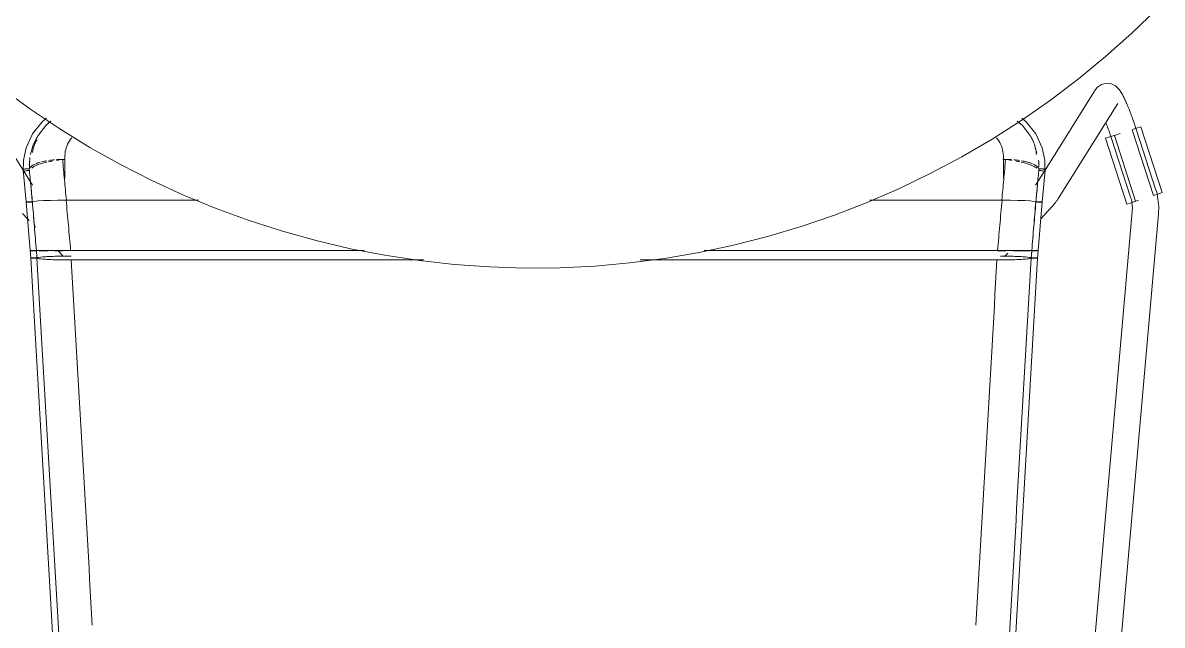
# Model space of a CAD drawing. Header units: millimetres. Extents: x 155927 to 295199, y -4084 to 97293.
# Drawn here: x 159905 to 160425, y 30645 to 30920 of the extents above; entities that cross this region are included whole.
import ezdxf

# ---------------------------------------------------------------- set-up
doc = ezdxf.new("R2010")
doc.units = ezdxf.units.MM
doc.header["$MEASUREMENT"] = 0
doc.layers.add('I-FURN', color=8, linetype='CONTINUOUS', lineweight=9)

msp = doc.modelspace()

# ---------------------------------------------------------------- linework, layer by layer
at = {"layer": 'I-FURN'}
for p, q in [((160410.94, 30914.79), (160422.44, 30925.92)), ((160399.01, 30904.14), (160410.94, 30914.79)), ((160386.67, 30893.96), (160399.01, 30904.14)), ((160373.92, 30884.29), (160386.67, 30893.96)), ((159905.66, 30852.29), (159882.63, 30889.06)), ((159896.19, 30889.45), (159909.11, 30880.01)), ((160394.41, 30889.06), (160371.38, 30852.29)), ((160395.31, 30890.18), (160394.41, 30889.06)), ((160395.31, 30890.18), (160397.04, 30891.41)), ((160397.04, 30891.41), (160399.27, 30891.99)), ((160399.27, 30891.99), (160401.24, 30891.82)), ((160401.24, 30891.82), (160402.62, 30891.3)), ((160402.62, 30891.3), (160403.53, 30890.73)), ((160403.53, 30890.73), (160404.16, 30890.21)), ((160404.16, 30890.21), (160404.63, 30889.75)), ((160404.63, 30889.75), (160405, 30889.32)), ((160405, 30889.32), (160405.31, 30888.92)), ((160405.31, 30888.92), (160405.59, 30888.53)), ((160405.59, 30888.53), (160405.84, 30888.14)), ((160360.8, 30875.13), (160373.92, 30884.29)), ((160405.84, 30888.14), (160406.08, 30887.75)), ((160406.08, 30887.75), (160406.32, 30887.35)), ((160406.32, 30887.35), (160406.55, 30886.94)), ((160406.55, 30886.94), (160406.78, 30886.51)), ((160406.78, 30886.51), (160407.01, 30886.07)), ((160407.01, 30886.07), (160407.24, 30885.62)), ((160407.24, 30885.62), (160407.47, 30885.14)), ((160407.47, 30885.14), (160407.7, 30884.65)), ((160407.7, 30884.65), (160407.94, 30884.14)), ((160407.94, 30884.14), (160408.17, 30883.61)), ((160408.17, 30883.61), (160408.41, 30883.07)), ((160408.41, 30883.07), (160408.66, 30882.51)), ((159909.11, 30880.01), (159922.4, 30871.1)), ((160377.28, 30839.1), (160404.58, 30882.69)), ((160408.66, 30882.51), (160408.9, 30881.93)), ((160408.9, 30881.93), (160409.15, 30881.33)), ((160409.15, 30881.33), (160409.4, 30880.72)), ((160409.4, 30880.72), (160409.65, 30880.1)), ((160409.65, 30880.1), (160409.9, 30879.46)), ((160409.9, 30879.46), (160410.15, 30878.8)), ((160410.15, 30878.8), (160410.41, 30878.14)), ((160410.41, 30878.14), (160410.66, 30877.46)), ((159914.25, 30874.39), (159909.92, 30868.86)), ((159915.99, 30872.72), (159912.49, 30868.15)), ((159916.29, 30876.02), (159914.25, 30874.39)), ((159918.32, 30874.67), (159915.99, 30872.72)), ((160347.32, 30866.51), (160360.8, 30875.13)), ((160358.71, 30874.68), (160361.05, 30872.72)), ((160360.73, 30876.03), (160362.79, 30874.39)), ((160361.05, 30872.72), (160364.55, 30868.15)), ((160362.79, 30874.39), (160367.12, 30868.86)), ((160399.22, 30873.8), (160399.45, 30873.18)), ((160399.45, 30873.18), (160399.69, 30872.54)), ((160410.66, 30877.46), (160410.92, 30876.77)), ((160410.92, 30876.77), (160411.17, 30876.07)), ((160411.17, 30876.07), (160411.43, 30875.37)), ((160411.43, 30875.37), (160411.68, 30874.65)), ((160411.68, 30874.65), (160411.93, 30873.93)), ((160411.93, 30873.93), (160412.18, 30873.2)), ((160412.18, 30873.2), (160412.43, 30872.47)), ((159909.92, 30868.86), (159907.01, 30862.54)), ((159912.49, 30868.15), (159910.58, 30864.46)), ((159922.4, 30871.1), (159936.03, 30862.73)), ((160364.55, 30868.15), (160366.46, 30864.46)), ((160367.12, 30868.86), (160370.03, 30862.54)), ((160398.94, 30866.87), (160400.89, 30867.51)), ((160399.69, 30872.54), (160399.92, 30871.9)), ((160399.92, 30871.9), (160400.16, 30871.24)), ((160400.16, 30871.24), (160400.39, 30870.57)), ((160400.39, 30870.57), (160400.63, 30869.9)), ((160400.63, 30869.9), (160400.86, 30869.22)), ((160400.86, 30869.22), (160401.09, 30868.54)), ((160400.89, 30867.51), (160402.87, 30868.14)), ((160401.09, 30868.54), (160401.32, 30867.85)), ((160401.32, 30867.85), (160401.55, 30867.16)), ((160412.67, 30838.17), (160402.98, 30868.18)), ((160405.56, 30869.01), (160403.08, 30868.21)), ((160411.05, 30870.79), (160420.74, 30840.78)), ((160411.17, 30870.82), (160413.14, 30871.46)), ((160412.43, 30872.47), (160412.68, 30871.73)), ((160412.68, 30871.73), (160412.92, 30870.99)), ((160412.92, 30870.99), (160413.07, 30870.54)), ((160421.78, 30843.72), (160413.07, 30870.54)), ((160413.14, 30871.46), (160415.1, 30872.09)), ((160415.1, 30872.09), (160424.78, 30842.08)), ((159907.01, 30862.54), (159905.8, 30856.9)), ((159936.03, 30862.73), (159949.99, 30854.9)), ((160333.51, 30858.43), (160347.32, 30866.51)), ((160370.03, 30862.54), (160371.24, 30856.9)), ((160398.94, 30866.87), (160408.63, 30836.87)), ((160401.55, 30867.16), (160401.66, 30866.83)), ((160401.66, 30866.83), (160410.37, 30840.02)), ((159923.66, 30857.22), (159924.71, 30857.22)), ((159924.65, 30858.46), (159924.65, 30848.71)), ((160319.39, 30850.92), (160333.51, 30858.43)), ((160352.33, 30857.22), (160353.38, 30857.22)), ((160352.39, 30848.71), (160352.39, 30858.46)), ((159907.01, 30837.84), (159905.59, 30852.33)), ((159905.8, 30856.9), (159905.71, 30851.44)), ((159909.93, 30845.48), (159905.89, 30851.92)), ((159949.99, 30854.9), (159964.25, 30847.65)), ((160371.15, 30851.92), (160367.11, 30845.48)), ((160370.03, 30837.84), (160371.45, 30852.33)), ((160371.24, 30856.9), (160371.33, 30851.44)), ((159964.25, 30847.65), (159978.78, 30840.97)), ((160304.98, 30843.97), (160319.39, 30850.92)), ((160290.3, 30837.6), (160304.98, 30843.97)), ((160422.83, 30841.45), (160420.86, 30840.82)), ((160421.8, 30843.68), (160421.78, 30843.72)), ((160422.13, 30842.58), (160421.8, 30843.68)), ((160422.41, 30841.48), (160422.13, 30842.58)), ((160422.65, 30840.36), (160422.41, 30841.48)), ((160424.78, 30842.08), (160422.83, 30841.45)), ((159907.08, 30837.86), (159907.01, 30837.84)), ((159907.01, 30837.84), (159907.08, 30837.81)), ((159907.02, 30837.84), (159907.08, 30837.86)), ((159908.84, 30815.64), (159907.02, 30837.84)), ((159907.08, 30837.81), (159907.02, 30837.84)), ((159907.27, 30837.89), (159907.08, 30837.86)), ((159907.08, 30837.81), (159907.26, 30837.79)), ((159907.27, 30837.79), (159907.08, 30837.81)), ((159907.26, 30837.79), (159907.56, 30837.77)), ((159907.57, 30837.91), (159907.27, 30837.89)), ((159907.56, 30837.77), (159907.27, 30837.79)), ((159907.28, 30837.89), (159907.57, 30837.91)), ((159907.95, 30837.93), (159907.57, 30837.91)), ((159907.57, 30837.91), (159907.96, 30837.93)), ((159907.94, 30837.75), (159908.39, 30837.74)), ((159908.39, 30837.74), (159907.94, 30837.75)), ((159908.4, 30837.94), (159907.95, 30837.93)), ((159907.96, 30837.93), (159908.41, 30837.94)), ((159908.39, 30837.74), (159908.88, 30837.73)), ((159908.88, 30837.73), (159908.39, 30837.74)), ((159908.89, 30837.94), (159908.4, 30837.94)), ((159908.41, 30837.94), (159908.9, 30837.94)), ((159908.88, 30837.73), (159909.38, 30837.74)), ((159909.38, 30837.74), (159908.88, 30837.73)), ((159909.39, 30837.94), (159908.89, 30837.94)), ((159908.9, 30837.94), (159909.4, 30837.94)), ((159909.38, 30837.74), (159909.85, 30837.74)), ((159909.85, 30837.74), (159909.38, 30837.74)), ((159909.86, 30837.93), (159909.39, 30837.94)), ((159909.4, 30837.94), (159909.87, 30837.93)), ((159910.75, 30838.12), (159909.86, 30837.93)), ((159909.87, 30837.93), (159910.75, 30838.12)), ((159912.49, 30838.3), (159910.75, 30838.12)), ((159910.75, 30838.12), (159912.47, 30838.3)), ((159912.47, 30838.3), (159914.93, 30838.45)), ((159914.97, 30838.45), (159912.49, 30838.3)), ((159914.96, 30838.45), (159918, 30838.57)), ((159918.07, 30838.57), (159914.97, 30838.45)), ((159918.06, 30838.57), (159921.51, 30838.64)), ((159921.5, 30838.64), (159918.07, 30838.57)), ((159925.36, 30838.67), (159921.6, 30838.64)), ((159921.6, 30838.64), (159925.24, 30838.67)), ((159985.48, 30838.67), (159925.36, 30838.67)), ((159925.36, 30838.67), (159985.48, 30838.67)), ((159978.78, 30840.97), (159993.58, 30834.87)), ((160275.38, 30831.83), (160290.3, 30837.6)), ((160351.68, 30838.67), (160291.56, 30838.67)), ((160291.56, 30838.67), (160351.68, 30838.67)), ((160355.44, 30838.64), (160351.68, 30838.67)), ((160351.8, 30838.67), (160355.44, 30838.64)), ((160355.53, 30838.64), (160358.98, 30838.57)), ((160358.97, 30838.57), (160355.54, 30838.64)), ((160362.07, 30838.45), (160358.97, 30838.57)), ((160359.04, 30838.57), (160362.08, 30838.45)), ((160364.55, 30838.3), (160362.07, 30838.45)), ((160362.11, 30838.45), (160364.55, 30838.3)), ((160366.29, 30838.12), (160364.55, 30838.3)), ((160364.57, 30838.3), (160366.29, 30838.12)), ((160366.29, 30838.12), (160367.17, 30837.93)), ((160367.18, 30837.93), (160366.29, 30838.12)), ((160367.17, 30837.93), (160367.64, 30837.94)), ((160367.65, 30837.94), (160367.18, 30837.93)), ((160367.19, 30837.74), (160367.66, 30837.74)), ((160367.66, 30837.74), (160367.19, 30837.74)), ((160367.64, 30837.94), (160368.14, 30837.94)), ((160368.15, 30837.94), (160367.65, 30837.94)), ((160368.14, 30837.94), (160368.63, 30837.94)), ((160368.64, 30837.94), (160368.15, 30837.94)), ((160368.16, 30837.73), (160368.65, 30837.74)), ((160368.65, 30837.74), (160368.16, 30837.73)), ((160368.2, 30815.64), (160370.02, 30837.84)), ((160368.63, 30837.94), (160369.09, 30837.93)), ((160369.09, 30837.93), (160368.64, 30837.94)), ((160368.65, 30837.74), (160369.1, 30837.75)), ((160369.1, 30837.75), (160368.65, 30837.74)), ((160369.47, 30837.91), (160369.09, 30837.93)), ((160369.09, 30837.93), (160369.47, 30837.91)), ((160369.1, 30837.75), (160369.48, 30837.77)), ((160369.48, 30837.77), (160369.1, 30837.75)), ((160369.77, 30837.89), (160369.47, 30837.91)), ((160369.47, 30837.91), (160369.77, 30837.89)), ((160369.48, 30837.77), (160369.78, 30837.79)), ((160369.77, 30837.79), (160369.48, 30837.77)), ((160369.96, 30837.86), (160369.77, 30837.89)), ((160369.96, 30837.81), (160369.77, 30837.79)), ((160369.78, 30837.79), (160369.96, 30837.81)), ((160369.96, 30837.86), (160370.02, 30837.84)), ((160370.03, 30837.84), (160369.96, 30837.86)), ((160369.96, 30837.81), (160370.03, 30837.84)), ((160370.02, 30837.84), (160369.96, 30837.81)), ((160375.02, 30836.28), (160374.74, 30835.98)), ((160375.27, 30836.58), (160375.02, 30836.28)), ((160375.52, 30836.86), (160375.27, 30836.58)), ((160375.75, 30837.13), (160375.52, 30836.86)), ((160375.96, 30837.38), (160375.75, 30837.13)), ((160376.16, 30837.62), (160375.96, 30837.38)), ((160376.35, 30837.85), (160376.16, 30837.62)), ((160376.53, 30838.07), (160376.35, 30837.85)), ((160376.71, 30838.29), (160376.53, 30838.07)), ((160376.88, 30838.52), (160376.71, 30838.29)), ((160377.06, 30838.78), (160376.88, 30838.52)), ((160377.28, 30839.1), (160377.06, 30838.78)), ((160410.58, 30837.5), (160408.63, 30836.87)), ((160410.37, 30840.02), (160410.56, 30839.38)), ((160410.56, 30839.38), (160410.73, 30838.74)), ((160412.55, 30838.14), (160410.58, 30837.5)), ((160410.73, 30838.74), (160410.87, 30838.09)), ((160410.87, 30838.09), (160410.99, 30837.44)), ((160410.99, 30837.44), (160411.07, 30836.79)), ((160411.07, 30836.79), (160411.14, 30836.13)), ((160413.93, 30838.58), (160412.77, 30838.21)), ((160422.85, 30839.23), (160422.65, 30840.36)), ((160423, 30838.1), (160422.85, 30839.23)), ((160423.11, 30836.96), (160423, 30838.1)), ((160423.17, 30835.82), (160423.11, 30836.96)), ((159905.37, 30832.59), (159905.77, 30832.16)), ((159905.77, 30832.16), (159906.19, 30831.71)), ((159906.19, 30831.71), (159906.61, 30831.26)), ((159906.61, 30831.26), (159907.04, 30830.8)), ((159993.58, 30834.87), (160008.6, 30829.37)), ((160260.24, 30826.66), (160275.38, 30831.83)), ((160370.43, 30831.26), (160370, 30830.8)), ((160370.85, 30831.71), (160370.43, 30831.26)), ((160371.27, 30832.16), (160370.85, 30831.71)), ((160371.67, 30832.59), (160371.27, 30832.16)), ((160372.06, 30833.02), (160371.67, 30832.59)), ((160372.44, 30833.43), (160372.06, 30833.02)), ((160372.81, 30833.83), (160372.44, 30833.43)), ((160373.17, 30834.22), (160372.81, 30833.83)), ((160373.51, 30834.6), (160373.17, 30834.22)), ((160373.84, 30834.97), (160373.51, 30834.6)), ((160411.12, 30833.45), (160373.82, 30408.95)), ((160374.15, 30835.32), (160373.84, 30834.97)), ((160374.46, 30835.65), (160374.15, 30835.32)), ((160374.74, 30835.98), (160374.46, 30835.65)), ((160384.12, 30389.08), (160423.07, 30832.4)), ((160411.16, 30834.14), (160411.12, 30833.48)), ((160411.12, 30833.48), (160411.12, 30833.45)), ((160411.14, 30836.13), (160411.17, 30835.47)), ((160411.18, 30834.8), (160411.16, 30834.14)), ((160411.17, 30835.47), (160411.18, 30834.8)), ((160423.07, 30832.4), (160423.15, 30833.54)), ((160423.15, 30833.54), (160423.18, 30834.68)), ((160423.18, 30834.68), (160423.17, 30835.82)), ((159907.04, 30830.8), (159907.48, 30830.33)), ((159907.48, 30830.33), (159907.93, 30829.85)), ((159907.93, 30829.85), (159908.39, 30829.37)), ((159910.74, 30826.88), (159911.23, 30826.37)), ((160008.6, 30829.37), (160023.83, 30824.48)), ((160244.91, 30822.09), (160260.24, 30826.66)), ((160370, 30830.8), (160369.56, 30830.33)), ((160023.83, 30824.48), (160039.25, 30820.2)), ((160229.4, 30818.15), (160244.91, 30822.09)), ((159908.84, 30815.64), (159909.11, 30812.28)), ((159908.91, 30815.63), (159908.84, 30815.64)), ((159908.84, 30815.64), (159908.91, 30815.64)), ((159908.91, 30815.64), (159908.84, 30815.64)), ((159908.84, 30815.64), (159908.91, 30815.63)), ((159908.91, 30815.64), (159909.1, 30815.64)), ((159909.09, 30815.64), (159908.91, 30815.64)), ((159909.1, 30815.63), (159908.91, 30815.63)), ((159908.91, 30815.63), (159909.1, 30815.63)), ((159909.39, 30815.64), (159909.09, 30815.64)), ((159909.1, 30815.64), (159909.39, 30815.64)), ((159909.4, 30815.63), (159909.1, 30815.63)), ((159909.1, 30815.63), (159909.39, 30815.63)), ((159909.39, 30815.64), (159909.77, 30815.64)), ((159909.77, 30815.64), (159909.39, 30815.64)), ((159909.39, 30815.63), (159909.77, 30815.63)), ((159909.78, 30815.63), (159909.4, 30815.63)), ((159909.77, 30815.64), (159910.22, 30815.64)), ((159910.22, 30815.64), (159909.77, 30815.64)), ((159909.77, 30815.63), (159910.23, 30815.63)), ((159910.23, 30815.63), (159909.78, 30815.63)), ((159910.22, 30815.64), (159910.71, 30815.64)), ((159910.71, 30815.64), (159910.22, 30815.64)), ((159910.72, 30815.63), (159910.23, 30815.63)), ((159910.23, 30815.63), (159910.72, 30815.63)), ((159910.71, 30815.64), (159911.21, 30815.64)), ((159911.21, 30815.64), (159910.71, 30815.64)), ((159911.22, 30815.63), (159910.72, 30815.63)), ((159910.72, 30815.63), (159911.21, 30815.63)), ((159911.21, 30815.64), (159911.68, 30815.64)), ((159911.68, 30815.64), (159911.21, 30815.64)), ((159911.21, 30815.63), (159911.68, 30815.63)), ((159911.69, 30815.63), (159911.22, 30815.63)), ((159911.68, 30815.64), (159912.57, 30815.66)), ((159912.56, 30815.66), (159911.68, 30815.64)), ((159914.31, 30815.67), (159912.56, 30815.66)), ((159912.57, 30815.66), (159914.31, 30815.67)), ((159914.34, 30815.6), (159912.95, 30815.61)), ((159912.95, 30815.61), (159914.33, 30815.6)), ((159916.82, 30815.68), (159914.31, 30815.67)), ((159914.32, 30815.67), (159916.81, 30815.68)), ((159914.33, 30815.6), (159916.83, 30815.59)), ((159916.83, 30815.59), (159914.34, 30815.6)), ((159916.82, 30815.68), (159919.95, 30815.69)), ((159919.95, 30815.69), (159916.82, 30815.68)), ((159919.95, 30815.69), (159923.52, 30815.7)), ((159923.52, 30815.7), (159919.95, 30815.69)), ((159923.51, 30815.57), (159919.96, 30815.58)), ((159919.96, 30815.58), (159923.51, 30815.57)), ((159921.51, 30815.69), (159924.08, 30813.02)), ((159923.52, 30815.7), (159927.3, 30815.7)), ((159927.3, 30815.7), (159923.52, 30815.7)), ((159927.3, 30815.7), (160061.05, 30815.7)), ((160061.05, 30815.7), (159927.3, 30815.7)), ((160039.25, 30820.2), (160054.82, 30816.54)), ((160054.82, 30816.54), (160070.53, 30813.51)), ((160213.75, 30814.83), (160229.4, 30818.15)), ((160216.1, 30815.7), (160349.74, 30815.7)), ((160349.74, 30815.7), (160216.1, 30815.7)), ((160349.74, 30815.7), (160353.52, 30815.7)), ((160353.52, 30815.7), (160349.74, 30815.7)), ((160353.53, 30815.57), (160349.75, 30815.57)), ((160349.75, 30815.57), (160353.53, 30815.57)), ((160353.52, 30815.7), (160357.09, 30815.69)), ((160357.09, 30815.69), (160353.52, 30815.7)), ((160360.21, 30815.59), (160357.08, 30815.58)), ((160357.09, 30815.69), (160360.22, 30815.68)), ((160360.23, 30815.68), (160357.09, 30815.69)), ((160357.09, 30815.58), (160360.21, 30815.59)), ((160362.7, 30815.6), (160360.21, 30815.59)), ((160360.21, 30815.59), (160362.71, 30815.6)), ((160360.23, 30815.68), (160362.72, 30815.67)), ((160362.73, 30815.67), (160360.23, 30815.68)), ((160364.46, 30815.61), (160362.7, 30815.6)), ((160362.71, 30815.6), (160364.46, 30815.61)), ((160362.72, 30815.67), (160364.47, 30815.66)), ((160364.48, 30815.66), (160362.73, 30815.67)), ((160364.47, 30815.66), (160365.36, 30815.64)), ((160365.36, 30815.64), (160364.48, 30815.66)), ((160365.82, 30815.63), (160365.35, 30815.63)), ((160365.36, 30815.64), (160365.83, 30815.64)), ((160365.83, 30815.64), (160365.36, 30815.64)), ((160365.36, 30815.63), (160365.83, 30815.63)), ((160366.32, 30815.63), (160365.82, 30815.63)), ((160365.83, 30815.64), (160366.33, 30815.64)), ((160366.33, 30815.64), (160365.83, 30815.64)), ((160365.83, 30815.63), (160366.32, 30815.63)), ((160366.81, 30815.63), (160366.32, 30815.63)), ((160366.32, 30815.63), (160366.81, 30815.63)), ((160366.33, 30815.64), (160366.82, 30815.64)), ((160366.82, 30815.64), (160366.33, 30815.64)), ((160367.26, 30815.63), (160366.81, 30815.63)), ((160366.81, 30815.63), (160367.27, 30815.63)), ((160366.82, 30815.64), (160367.27, 30815.64)), ((160367.27, 30815.64), (160366.82, 30815.64)), ((160367.65, 30815.63), (160367.26, 30815.63)), ((160367.27, 30815.64), (160367.65, 30815.64)), ((160367.65, 30815.64), (160367.27, 30815.64)), ((160367.27, 30815.63), (160367.65, 30815.63)), ((160367.65, 30815.64), (160367.94, 30815.64)), ((160367.95, 30815.64), (160367.65, 30815.64)), ((160368.2, 30815.64), (160367.93, 30812.28)), ((160368.13, 30815.64), (160368.2, 30815.64)), ((160368.2, 30815.64), (160368.13, 30815.63)), ((160368.13, 30815.63), (160368.2, 30815.64)), ((160368.2, 30815.64), (160368.14, 30815.64)), ((159909.18, 30812.31), (159909.12, 30812.28)), ((159928.4, 30480.37), (159909.12, 30812.28)), ((159909.12, 30812.28), (159909.18, 30812.25)), ((159909.37, 30812.33), (159909.18, 30812.31)), ((159909.18, 30812.25), (159909.37, 30812.22)), ((159909.67, 30812.35), (159909.37, 30812.33)), ((159909.37, 30812.22), (159909.66, 30812.2)), ((159909.66, 30812.2), (159910.04, 30812.18)), ((159910.05, 30812.37), (159909.67, 30812.35)), ((159910.04, 30812.18), (159910.49, 30812.17)), ((159910.5, 30812.38), (159910.05, 30812.37)), ((159910.49, 30812.17), (159910.98, 30812.17)), ((159910.99, 30812.39), (159910.5, 30812.38)), ((159910.98, 30812.17), (159911.48, 30812.17)), ((159911.49, 30812.39), (159910.99, 30812.39)), ((159911.48, 30812.17), (159911.95, 30812.18)), ((159911.96, 30812.38), (159911.49, 30812.39)), ((159911.95, 30812.18), (159912.84, 30811.97)), ((159912.86, 30812.59), (159911.96, 30812.38)), ((159912.84, 30811.97), (159914.59, 30811.77)), ((159914.61, 30812.78), (159912.86, 30812.59)), ((159914.59, 30811.77), (159917.09, 30811.61)), ((159917.11, 30812.94), (159914.61, 30812.78)), ((159917.09, 30811.61), (159920.22, 30811.49)), ((159920.23, 30813.07), (159917.11, 30812.94)), ((159920.22, 30811.49), (159923.78, 30811.41)), ((159923.78, 30813.14), (159920.23, 30813.07)), ((159927.46, 30813.17), (159923.78, 30813.14)), ((159923.78, 30811.41), (159927.57, 30811.38)), ((159927.57, 30811.38), (160088.14, 30811.38)), ((160088.14, 30811.38), (159927.57, 30811.38)), ((160070.53, 30813.51), (160086.35, 30811.1)), ((160086.35, 30811.1), (160102.25, 30809.34)), ((160182.12, 30810.07), (160197.98, 30812.13)), ((160186.88, 30811.38), (160349.47, 30811.38)), ((160349.47, 30811.38), (160186.88, 30811.38)), ((160197.98, 30812.13), (160213.75, 30814.83)), ((160348.64, 30480.37), (160367.92, 30812.28)), ((160349.47, 30811.38), (160353.26, 30811.41)), ((160353.26, 30813.14), (160351.01, 30813.17)), ((160352.96, 30813.02), (160354.43, 30814.55)), ((160356.81, 30813.07), (160353.26, 30813.14)), ((160353.26, 30811.41), (160356.82, 30811.49)), ((160359.93, 30812.94), (160356.81, 30813.07)), ((160356.82, 30811.49), (160359.95, 30811.61)), ((160362.43, 30812.78), (160359.93, 30812.94)), ((160359.95, 30811.61), (160362.45, 30811.77)), ((160364.18, 30812.59), (160362.43, 30812.78)), ((160362.45, 30811.77), (160364.2, 30811.97)), ((160365.08, 30812.38), (160364.18, 30812.59)), ((160364.2, 30811.97), (160365.09, 30812.18)), ((160365.55, 30812.39), (160365.08, 30812.38)), ((160365.09, 30812.18), (160365.56, 30812.17)), ((160366.05, 30812.39), (160365.55, 30812.39)), ((160365.56, 30812.17), (160366.06, 30812.17)), ((160366.54, 30812.38), (160366.05, 30812.39)), ((160366.06, 30812.17), (160366.55, 30812.17)), ((160366.99, 30812.37), (160366.54, 30812.38)), ((160366.55, 30812.17), (160367, 30812.18)), ((160367.37, 30812.35), (160366.99, 30812.37)), ((160367, 30812.18), (160367.38, 30812.2)), ((160367.67, 30812.33), (160367.37, 30812.35)), ((160367.38, 30812.2), (160367.67, 30812.22)), ((160367.86, 30812.31), (160367.67, 30812.33)), ((160367.67, 30812.22), (160367.86, 30812.25)), ((160367.92, 30812.28), (160367.86, 30812.31)), ((160367.86, 30812.25), (160367.92, 30812.28)), ((160102.25, 30809.34), (160118.21, 30808.2)), ((160118.21, 30808.2), (160134.2, 30807.71)), ((160134.2, 30807.71), (160150.2, 30807.86)), ((160150.2, 30807.86), (160166.18, 30808.64)), ((160166.18, 30808.64), (160182.12, 30810.07))]:
    msp.add_line(p, q, dxfattribs=at)
for points in [[(159916.92, 30873.55), (159917.35, 30873.95), (159917.8, 30874.34), (159918.26, 30874.72)], [(160367.65, 30860.13), (160367.44, 30860.86), (160367.21, 30861.57), (160366.94, 30862.28)], [(159908.46, 30854.42), (159908.47, 30855.68), (159908.57, 30856.94), (159908.75, 30858.18)], [(159917.31, 30856.75), (159918.16, 30856.88), (159919.03, 30856.99), (159919.95, 30857.05)], [(159920.88, 30857.12), (159921.79, 30857.18), (159922.71, 30857.21), (159923.66, 30857.22)], [(159925.36, 30838.67), (159925.05, 30841.8), (159924.46, 30848.05), (159923.92, 30854.19), (159923.66, 30857.22)], [(159924.71, 30857.22), (159924.67, 30857.73), (159924.65, 30858.23), (159924.65, 30858.74)], [(160351.68, 30838.67), (160351.99, 30841.8), (160352.58, 30848.05), (160353.12, 30854.19), (160353.38, 30857.22)], [(160352.38, 30858.74), (160352.39, 30858.23), (160352.38, 30857.73), (160352.33, 30857.22)], [(160353.38, 30857.22), (160354.33, 30857.21), (160355.26, 30857.18), (160356.17, 30857.12)], [(160357.1, 30857.05), (160358, 30856.98), (160358.88, 30856.88), (160359.73, 30856.75)], [(159908.43, 30852.89), (159908.57, 30853.28), (159909.14, 30854.03), (159910.28, 30854.73), (159910.98, 30855.05)], [(159909.86, 30837.93), (159909.62, 30840.46), (159909.14, 30845.49), (159908.67, 30850.44), (159908.43, 30852.89)], [(159908.66, 30856.4), (159908.55, 30855.51), (159908.53, 30854.61), (159908.53, 30853.71)], [(159911.01, 30854.2), (159910.37, 30853.88), (159909.98, 30853.57), (159909.65, 30853.24)], [(159916.48, 30856.01), (159914.41, 30855.53), (159912.35, 30854.95), (159911.26, 30854.31)], [(159911.43, 30855.25), (159912.02, 30855.5), (159912.68, 30855.73), (159913.41, 30855.94)], [(159914.08, 30856.12), (159914.82, 30856.31), (159915.63, 30856.47), (159916.46, 30856.62)], [(159919.14, 30856.54), (159918.46, 30856.42), (159917.8, 30856.29), (159917.14, 30856.15)], [(159922.25, 30856.98), (159921.77, 30856.93), (159921.3, 30856.87), (159920.84, 30856.8)], [(160356.22, 30856.8), (160355.74, 30856.87), (160355.27, 30856.92), (160354.79, 30856.97)], [(160359.9, 30856.15), (160359.26, 30856.29), (160358.6, 30856.43), (160357.92, 30856.55)], [(160363.29, 30855.26), (160362.46, 30855.53), (160361.53, 30855.77), (160360.56, 30856)], [(160360.58, 30856.62), (160361.43, 30856.47), (160362.23, 30856.31), (160362.97, 30856.12)], [(160365.78, 30854.31), (160365.15, 30854.61), (160364.41, 30854.88), (160363.59, 30855.15)], [(160367.6, 30853.24), (160367.2, 30853.56), (160366.67, 30853.89), (160366.03, 30854.2)], [(160366.07, 30855.05), (160366.76, 30854.73), (160367.9, 30854.03), (160368.47, 30853.28), (160368.61, 30852.89)], [(160367.18, 30837.93), (160367.42, 30840.46), (160367.9, 30845.49), (160368.37, 30850.44), (160368.61, 30852.89)], [(160368.44, 30856.88), (160368.52, 30856.07), (160368.53, 30855.24), (160368.53, 30854.41)], [(160368.57, 30853.71), (160368.56, 30854.37), (160368.53, 30855.02), (160368.46, 30855.66)], [(160371.27, 30851.58), (160371.23, 30851.63), (160371.1, 30851.72), (160370.81, 30851.85), (160370.42, 30851.97), (160369.97, 30852.06), (160369.47, 30852.13), (160368.98, 30852.16), (160368.66, 30852.16), (160368.51, 30852.15)], [(159909.83, 30837.93), (159909.6, 30840.24), (159909.37, 30842.56), (159909.14, 30844.83)], [(160367.19, 30837.74), (160367.43, 30840.12), (160367.66, 30842.48), (160367.9, 30844.83)], [(159909.87, 30837.93), (159910.17, 30834.22), (159910.77, 30826.8), (159911.38, 30819.36), (159911.68, 30815.64)], [(159926.27, 30827.19), (159925.93, 30831.02), (159925.59, 30834.85), (159925.24, 30838.67)], [(160351.8, 30838.67), (160351.46, 30834.85), (160351.11, 30831.02), (160350.77, 30827.19)], [(160367.17, 30837.93), (160366.87, 30834.22), (160366.27, 30826.8), (160365.66, 30819.36), (160365.36, 30815.64)], [(160367.19, 30837.74), (160366.89, 30834.1), (160366.58, 30830.45), (160366.28, 30826.79)], [(159927.3, 30815.7), (159926.96, 30819.53), (159926.62, 30823.37), (159926.27, 30827.19)], [(160350.77, 30827.19), (160350.42, 30823.36), (160350.08, 30819.53), (160349.74, 30815.7)], [(160365.98, 30823.18), (160365.95, 30822.77), (160365.91, 30822.36), (160365.88, 30821.95)], [(159911.95, 30812.18), (159911.9, 30812.76), (159911.81, 30813.91), (159911.73, 30815.07), (159911.68, 30815.64)], [(159911.96, 30812.38), (159911.91, 30812.92), (159911.82, 30814), (159911.73, 30815.09), (159911.69, 30815.63)], [(160365.08, 30812.38), (160365.13, 30812.92), (160365.22, 30814), (160365.31, 30815.09), (160365.35, 30815.63)], [(160365.09, 30812.18), (160365.14, 30812.76), (160365.23, 30813.91), (160365.32, 30815.07), (160365.36, 30815.64)], [(159911.95, 30812.18), (159915.17, 30756.77), (159921.61, 30646.01), (159928.05, 30535.42), (159931.27, 30480.18)], [(159937.16, 30644.89), (159933.96, 30700.35), (159930.76, 30755.86), (159927.57, 30811.38)], [(160349.47, 30811.38), (160346.28, 30755.86), (160343.08, 30700.33), (160339.89, 30644.89)], [(160365.09, 30812.18), (160361.87, 30756.77), (160355.43, 30646.01), (160348.99, 30535.42), (160345.77, 30480.18)], [(160365.08, 30812.38), (160365.68, 30812.39), (160367.19, 30812.39), (160367.93, 30812.32), (160367.93, 30812.28)]]:
    msp.add_open_spline(points, degree=3, dxfattribs=at)
for points, knots in [([(159909.01, 30859.46), (159909.45, 30861.58), (159910.43, 30864.58), (159912.01, 30867.28), (159912.54, 30868.09)], [0.1763318, 0.1763318, 0.1763318, 0.1763318, 0.3333333, 0.4027574, 0.4027574, 0.4027574, 0.4027574]), ([(160364.55, 30868.13), (160365.06, 30867.31), (160366.64, 30864.58), (160367.24, 30861.6), (160367.52, 30859.5)], [-0.4024189, -0.4024189, -0.4024189, -0.4024189, -0.3333333, -0.1789981, -0.1789981, -0.1789981, -0.1789981]), ([(159911.96, 30866.23), (159911.62, 30865.64), (159910.59, 30863.79), (159910.1, 30861.81), (159909.87, 30860.43)], [0.6175454, 0.6175454, 0.6175454, 0.6175454, 0.6666667, 0.7702374, 0.7702374, 0.7702374, 0.7702374]), ([(159924.71, 30857.22), (159924.5, 30859.6), (159925.13, 30863.21), (159927.05, 30866.21), (159927.82, 30867.11)], [0, 0, 0, 0, 0.3333333, 0.5, 0.5, 0.5, 0.5]), ([(160349.22, 30867.11), (160349.99, 30866.21), (160351.92, 30863.21), (160352.55, 30859.6), (160352.33, 30857.22)], [0.5, 0.5, 0.5, 0.5, 0.6666667, 1, 1, 1, 1]), ([(159905.64, 30852.48), (159905.66, 30852.5), (159905.7, 30852.55), (159905.81, 30852.62), (159906, 30852.72), (159906.32, 30852.83), (159906.72, 30852.9), (159907.07, 30852.93), (159907.45, 30852.95), (159907.89, 30852.95), (159908.25, 30852.91), (159908.43, 30852.89)], [0.5555556, 0.5555556, 0.5555556, 0.5555556, 0.5833333, 0.6180556, 0.6527778, 0.7222222, 0.7916667, 0.8263889, 0.8611111, 0.9305556, 1, 1, 1, 1]), ([(159908.53, 30852.15), (159908.31, 30852.16), (159907.82, 30852.16), (159907.07, 30852.07), (159906.4, 30851.92), (159905.97, 30851.74), (159905.82, 30851.63), (159905.77, 30851.58)], [-1, -1, -1, -1, -0.90625, -0.8125, -0.71875, -0.625, -0.5625, -0.5625, -0.5625, -0.5625]), ([(160363.31, 30856.03), (160363.42, 30856), (160364.27, 30855.76), (160365, 30855.5), (160365.6, 30855.25)], [0.4806122, 0.4806122, 0.4806122, 0.4806122, 0.5, 0.6317809, 0.6317809, 0.6317809, 0.6317809]), ([(160368.61, 30852.89), (160368.76, 30852.91), (160369.04, 30852.94), (160369.47, 30852.95), (160369.84, 30852.94), (160370.13, 30852.92), (160370.4, 30852.89), (160370.65, 30852.84), (160370.88, 30852.77), (160371.07, 30852.71), (160371.27, 30852.61), (160371.37, 30852.52), (160371.4, 30852.48)], [0, 0, 0, 0, 0.0555556, 0.1111111, 0.1666667, 0.1944444, 0.2222222, 0.2777778, 0.3055556, 0.3333333, 0.3888889, 0.4444444, 0.4444444, 0.4444444, 0.4444444]), ([(159910.36, 30831.63), (159910.5, 30829.99), (159910.94, 30824.66), (159911.38, 30819.32), (159911.68, 30815.63)], [0.2766114, 0.2766114, 0.2766114, 0.2766114, 0.5, 1, 1, 1, 1]), ([(159909.11, 30812.28), (159909.11, 30812.3), (159909.25, 30812.32), (159909.65, 30812.36), (159910.03, 30812.37), (159910.49, 30812.38), (159910.99, 30812.39), (159911.49, 30812.39), (159911.81, 30812.38), (159911.96, 30812.38)], [-0.5, -0.5, -0.5, -0.5, -0.375, -0.3125, -0.25, -0.1875, -0.125, -0.0625, 0, 0, 0, 0]), ([(159911.95, 30812.18), (159911.73, 30812.17), (159911.23, 30812.16), (159910.6, 30812.17), (159910.14, 30812.18), (159909.73, 30812.19), (159909.27, 30812.23), (159909.11, 30812.26), (159909.11, 30812.28)], [-1, -1, -1, -1, -0.90625, -0.8125, -0.765625, -0.71875, -0.625, -0.501507, -0.501507, -0.501507, -0.501507]), ([(159927.57, 30811.38), (159926.29, 30811.38), (159923.74, 30811.4), (159920.14, 30811.48), (159916.97, 30811.6), (159913.61, 30811.82), (159912.23, 30812.03), (159911.95, 30812.18)], [-1, -1, -1, -1, -0.833333, -0.666667, -0.5, -0.333333, 0, 0, 0, 0]), ([(159911.96, 30812.38), (159912.25, 30812.52), (159913.64, 30812.73), (159916.99, 30812.95), (159920.15, 30813.07), (159923.71, 30813.15), (159926.22, 30813.17), (159927.46, 30813.17)], [-1, -1, -1, -1, -0.6666667, -0.5, -0.3333333, -0.1666667, -0.003964, -0.003964, -0.003964, -0.003964]), ([(160365.09, 30812.18), (160364.81, 30812.03), (160363.43, 30811.82), (160360.07, 30811.6), (160356.9, 30811.48), (160353.3, 30811.4), (160350.75, 30811.38), (160349.47, 30811.38)], [-1, -1, -1, -1, -0.666667, -0.5, -0.333333, -0.166667, 0, 0, 0, 0]), ([(160351.01, 30813.17), (160353.04, 30813.15), (160356.26, 30813.1), (160360.05, 30812.95), (160363.4, 30812.73), (160364.79, 30812.52), (160365.08, 30812.38)], [-0.9335619, -0.9335619, -0.9335619, -0.9335619, -0.6666667, -0.5, -0.3333333, 0, 0, 0, 0]), ([(160367.93, 30812.28), (160367.93, 30812.26), (160367.79, 30812.23), (160367.4, 30812.2), (160367.01, 30812.18), (160366.56, 30812.17), (160366.06, 30812.17), (160365.56, 30812.17), (160365.24, 30812.17), (160365.09, 30812.18)], [-0.498493, -0.498493, -0.498493, -0.498493, -0.375, -0.3125, -0.25, -0.1875, -0.125, -0.0625, 0, 0, 0, 0])]:
    msp.add_open_spline(points, degree=3, knots=knots, dxfattribs=at)

doc.saveas('drawing.dxf')
